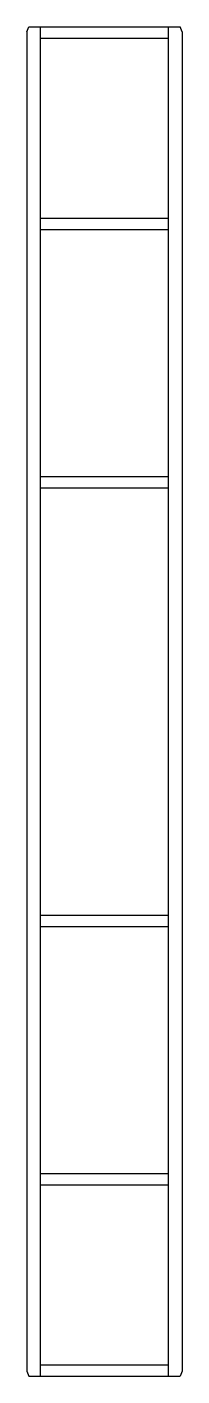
# Model space of a CAD drawing. Extents: x -345 to 345, y -3000 to 3000.
import ezdxf

# ---------------------------------------------------------------- set-up
doc = ezdxf.new("R2010")
doc.units = 0
doc.header["$MEASUREMENT"] = 0
doc.linetypes.add('LTYPE_1', pattern=[43.75, 0, -43.75])
doc.layers.add('KASETA', color=1, linetype='LTYPE_1')

msp = doc.modelspace()

# ---------------------------------------------------------------- linework, layer by layer
at = {"layer": 'KASETA', "color": 40, "linetype": 'Continuous'}
for p, q in [((-345, 2978), (-337.4, 3000)), ((-345, 2978), (-345, -2978)), ((-337.4, 3000), (337.4, 3000)), ((-285, -3000), (-285, 3000)), ((-285, 2950), (285, 2950)), ((285, -3000), (285, 3000)), ((345, 2978), (337.4, 3000)), ((345, 2978), (345, -2978)), ((-285, 2150), (285, 2150)), ((-285, 2100), (285, 2100)), ((-285, 1000), (285, 1000)), ((-285, 950), (285, 950)), ((-285, -950), (285, -950)), ((-285, -1000), (285, -1000)), ((-285, -2100), (285, -2100)), ((-285, -2150), (285, -2150)), ((-345, -2978), (-337.4, -3000)), ((-285, -2950), (285, -2950)), ((345, -2978), (337.4, -3000)), ((-337.4, -3000), (337.4, -3000))]:
    msp.add_line(p, q, dxfattribs=at)

doc.saveas('drawing.dxf')
